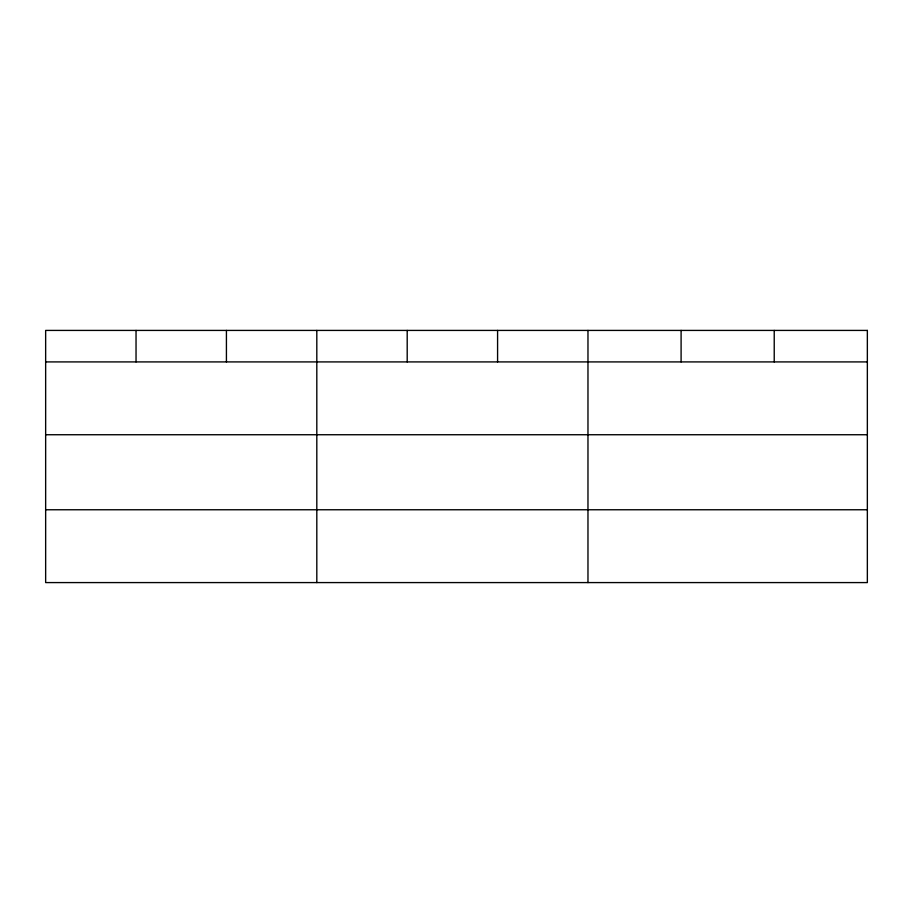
<?xml version="1.0" encoding="UTF-8"?>
<svg xmlns="http://www.w3.org/2000/svg" width="913" height="913" viewBox="0 0 913 913"><rect width="100%" height="100%" fill="white"/><g stroke="black" fill="none" stroke-linecap="round" stroke-linejoin="round"><path stroke-width="1.37" d="M45.65 361.913L867.35 361.913M45.65 434.736L867.35 434.736M45.65 509.762L867.35 509.762M774.224 330.415L774.224 361.913M681.098 330.415L681.098 361.913M587.972 330.415L587.972 582.585M497.585 330.415L497.585 361.913M407.198 330.415L407.198 361.913M316.811 330.415L316.811 582.585M226.424 330.415L226.424 361.913M136.037 330.415L136.037 361.913M867.35 330.415L45.65 330.415L45.65 582.585L867.35 582.585L867.35 330.415"/></g></svg>
